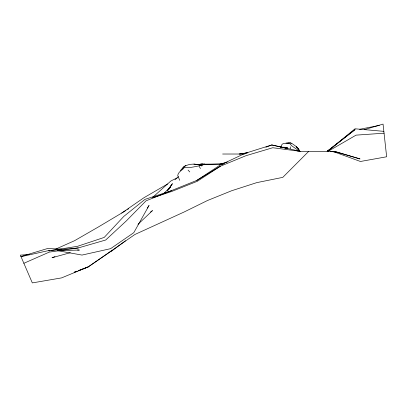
<?xml version="1.0" encoding="UTF-8"?>
<svg xmlns="http://www.w3.org/2000/svg" width="407" height="407" viewBox="0 0 407 407"><rect width="100%" height="100%" fill="white"/><g stroke="black" fill="none" stroke-linecap="round" stroke-linejoin="round"><path stroke-width="0.61" d="M290.272 148.677L290.354 146.8M291.437 143.391L289.926 142.816L287.668 143.071M297.919 151.394L298.204 150.3L291.905 145.925L289.677 143.564C287.24 143.966 284.137 142.43 282.061 144.276L280.876 147.222M204.085 164.331L204.36 163.909L198.855 164.601M168.122 190.125L172.4 183.684L168.92 188.975M147.263 208.048L149.069 205.443L133.786 232.677L110.607 248.662L82 255.072L57.133 250.605M167.089 190.914L171.576 184.854M168.829 189.265L170.721 186.782L163.502 193.737M181.929 169.068C185.897 163.304 195.034 163.385 201.027 165.349L199.837 165.283M174.99 179.808L178.414 176.669M180.245 170.63L184.381 166.595L182.631 168.188M308.745 151.338L282.784 177.366L256.741 182.636L231.7 190.725L207.468 200.519L184.208 211.955L134.9 234.488L88.187 266.946L78.236 270.741L88.166 266.906L111.788 250.743M137.978 224.323L152.498 210.587L150.458 212.047M152.676 197.375L170.93 180.947L177.198 177.859M330.927 148.611L327.467 151.338L355.011 128.785L383.852 131.354M331.914 147.833L355.138 129.538L327.111 151.338L333.313 146.937M125.504 240.751L111.884 250.916L110.078 251.455M55.581 249.17L74.522 240.71L98.311 227.009L121.693 213.065L143.93 197.736L167.562 183.989M23.865 263.288L49.318 252.101L78.286 247.939L105.698 240.013L126.45 220.782L146.011 200.855L196.856 180.382L219.917 165.217L245.05 153.347L271.8 144.933L300.285 151.338L334.401 151.338L360.007 158.934L334.279 151.338M300.285 151.338L272.751 147.731L245.986 155.693L220.38 166.219L197.324 181.278L171.958 191.371L152.762 197.782M183.847 166.667L185.638 165.501L185.841 165.771M121.693 213.065L125.982 210.439M127.589 209.452L128.658 208.796M196.856 180.382L220.38 166.219M328.113 151.338L356.064 135.139L384.055 133.196M202.737 165.044L204.421 164.158L223.407 164.031M88.166 266.906L61.579 277.895L32.321 282.911L20.35 255.138L29.101 254.492M265.878 147.242L271.815 144.973L281.084 147.095M54.935 256.675L51.999 257.738L70.314 252.722M171.561 190.71L145.009 199.354L123.774 216.438L104.223 237.413L77.447 246.332L51.231 250.478M20.955 256.547L47.614 248.509L61.94 249.206M364.545 129.589L383.053 124.089L386.65 156.776L360.429 161.482L332.697 151.338L334.574 151.669M219.485 164.28L227.432 162.027M198.814 164.586L201.76 163.807L203.098 164.062M21.022 256.69L48.601 250.595L78.286 247.939M220.589 164.286L224.303 163.538M359.574 129.304L379.4 125.397M49.985 250.676L48.733 250.875L49.985 250.839M239.789 154.019L247.873 152.773M239.189 154.019L247.782 152.727M223.072 163.99L204.421 164.494L204.421 164.158M57.494 250.641L79.39 250.056L77.518 249.964M285.968 143.005L289.056 142.928M200.035 164.235L202.696 164.184M222.629 154.019L244.704 154.019M195.716 164.321L197.476 164.331L202.442 165.669M281.374 147.192L284.457 147.268L287.744 148.036L281.496 147.319M280.499 147.08L286.33 147.945M193.885 164.057L195.106 164.235M330.469 151.338L336.034 152.249M286.355 147.665L287.22 147.817M289.926 142.816L290.868 143.02M284.457 147.268L285.434 147.482M285.195 147.42L285.923 147.588M201.847 165.914L197.476 164.331L201.953 165.919M291.478 143.142C294.459 145.441 298.377 147.293 299.608 151.119M188.065 170.065L189.774 171.937M200.458 168.544L198.911 165.908C194.108 166.809 189.224 168.066 184.32 167.623C182.377 170.335 177.945 171.83 177.727 175.58L179.741 180.311M299.13 150.3L296.545 146.703L297.049 147.761M299.12 150.361L298.28 148.723L298.753 149.725M77.05 271.164L74.125 272.288L77.065 271.189M285.46 147.97L284.147 147.731L286.457 148.428L285.46 147.97"/></g></svg>
